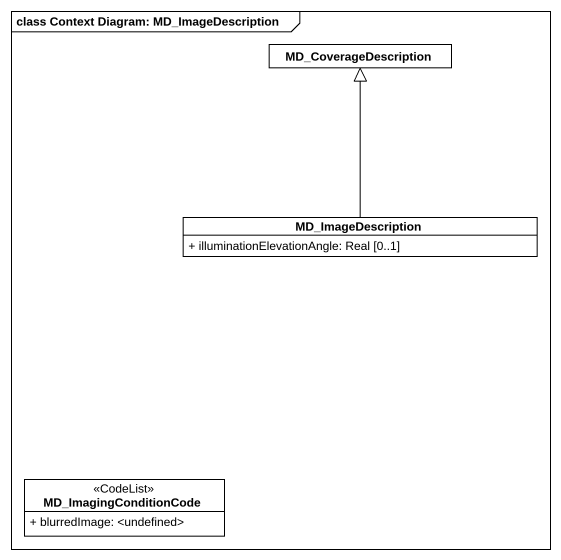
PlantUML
@startuml
mainframe class Context Diagram: MD_ImageDescription
hide circle
hide empty members
skinparam classAttributeIconSize 0
class MD_CoverageDescription #FFFFFF
class MD_ImageDescription #FFFFFF {
  + illuminationElevationAngle: Real [0..1]
}
class MD_ImagingConditionCode <<CodeList>> #FFFFFF {
  + blurredImage: <undefined>
}
MD_ImageDescription -up-|> MD_CoverageDescription
@enduml
